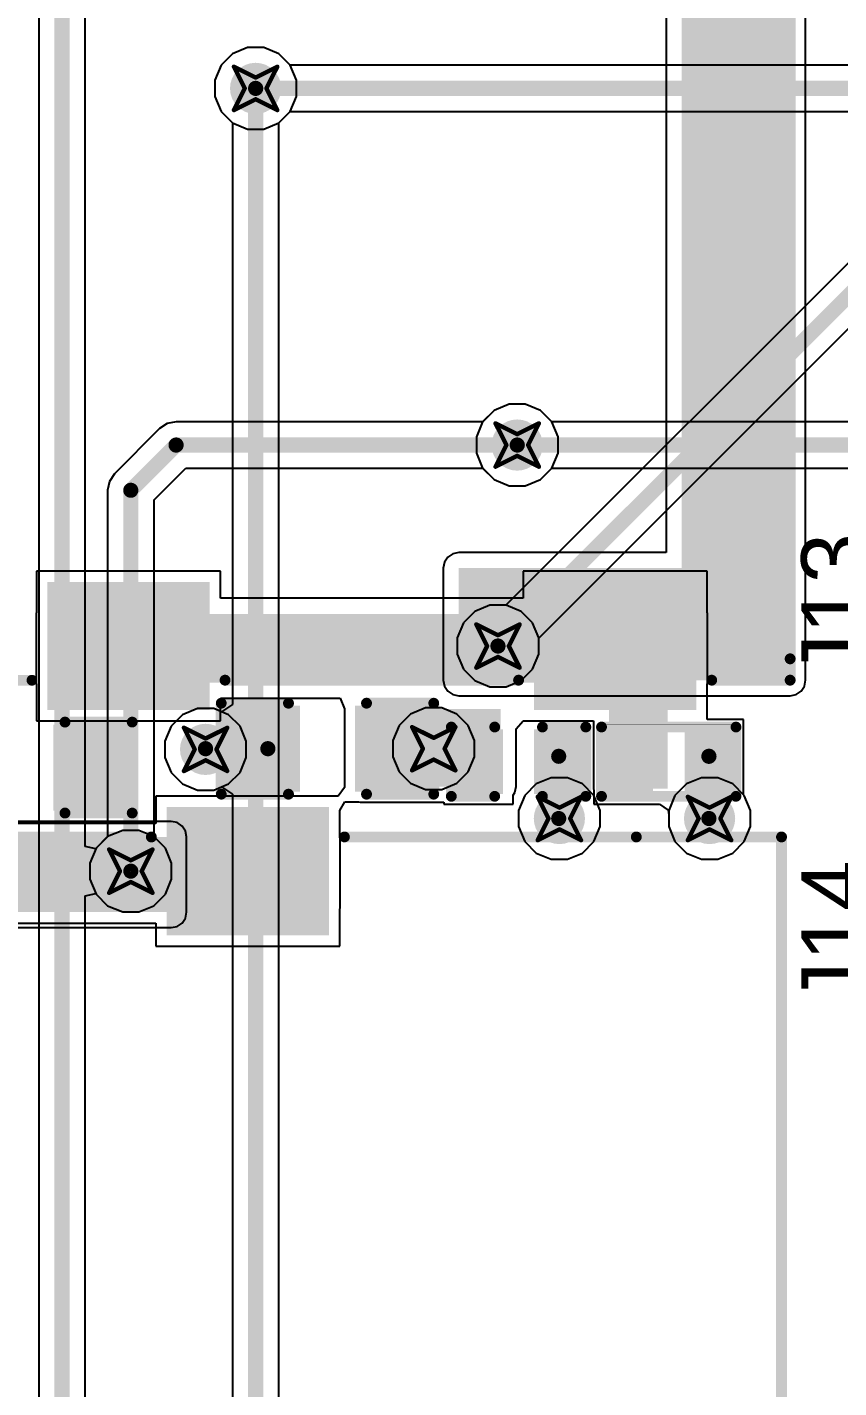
# Model space of a CAD drawing. Header units: inches. Extents: x -3 to 289, y -11 to 89.
# Drawn here: x 5.59 to 15.09, y 9.18 to 25.13 of the extents above; entities that cross this region are included whole.
import ezdxf

# ---------------------------------------------------------------- set-up
doc = ezdxf.new("R2010")
doc.units = ezdxf.units.IN
for name, color, linetype in [('Bottom Layer', 5, 'Continuous'), ('Drill Drawing', 1, 'Continuous'), ('Layer 1', 16, 'Continuous'), ('Layer 2', 76, 'Continuous'), ('Top Layer', 1, 'Continuous'), ('Top Overlay', 2, 'Continuous'), ('Top Paste', 8, 'Continuous'), ('Top Solder', 216, 'Continuous'), ('Via Holes', 16, 'Continuous')]:
    doc.layers.add(name, color=color, linetype=linetype)
doc.styles.add('Arial', font='', dxfattribs={"height": 0.2})
doc.styles.get('Arial').set_extended_font_data('Arial')

# ---------------------------------------------------------------- blocks, each defined once
blk = doc.blocks.new('R___0402_21')
at = {"layer": 'Top Layer'}
for points in [[(-0.699, -0.318), (-0.699, 0.318), (-0.241, 0.318), (-0.241, -0.318)], [(0.241, -0.318), (0.241, 0.318), (0.699, 0.318), (0.699, -0.318)]]:
    blk.add_hatch(color=1, dxfattribs=at).paths.add_polyline_path(points)
at = {"layer": 'Top Paste'}
for points in [[(-0.699, -0.318), (-0.699, 0.318), (-0.241, 0.318), (-0.241, -0.318)], [(0.241, -0.318), (0.241, 0.318), (0.699, 0.318), (0.699, -0.318)]]:
    blk.add_hatch(color=8, dxfattribs=at).paths.add_polyline_path(points)
at = {"layer": 'Top Solder'}
for points in [[(-0.754, -0.373), (-0.754, 0.373), (-0.186, 0.373), (-0.186, -0.373)], [(0.186, -0.373), (0.186, 0.373), (0.754, 0.373), (0.754, -0.373)]]:
    blk.add_hatch(color=216, dxfattribs=at).paths.add_polyline_path(points)
at = {"layer": 'Top Overlay'}
for points, const_width in [([(-0.787, 0.406), (-0.787, -0.406)], 0.127), ([(0.787, 0.406), (-0.787, 0.406)], 0.127), ([(0.787, 0.406), (0.787, -0.406)], 0.127), ([(0.787, -0.406), (-0.787, -0.406)], 0.127), ([(0.813, -0.432), (-0.813, -0.432)], 0.00323)]:
    blk.add_lwpolyline(points, dxfattribs=dict(at, const_width=const_width))
for points, const_width in [([(-0.819, 0.406, 1), (-0.756, 0.406, 1)], 0.0635), ([(-0.819, 0.406, 1), (-0.756, 0.406, 1)], 0.0635), ([(0.756, 0.406, 1), (0.819, 0.406, 1)], 0.0635), ([(0.756, 0.406, 1), (0.819, 0.406, 1)], 0.0635), ([(-0.819, -0.406, 1), (-0.756, -0.406, 1)], 0.0635), ([(-0.819, -0.406, 1), (-0.756, -0.406, 1)], 0.0635), ([(-0.814, -0.432, 1), (-0.812, -0.432, 1)], 0.00161), ([(0.756, -0.406, 1), (0.819, -0.406, 1)], 0.0635), ([(0.756, -0.406, 1), (0.819, -0.406, 1)], 0.0635), ([(0.812, -0.432, 1), (0.814, -0.432, 1)], 0.00161)]:
    blk.add_lwpolyline(points, format="xyb", close=True, dxfattribs=dict(at, const_width=const_width))
blk = doc.blocks.new('693071010811_77')
at = {"layer": 'Top Layer'}
for points in [[(-5.875, 7.725), (-4.075, 7.725), (-4.075, 6.325), (-5.875, 6.325)], [(-0.175, 7.725), (1.625, 7.725), (1.625, 6.325), (-0.175, 6.325)]]:
    blk.add_hatch(color=1, dxfattribs=at).paths.add_polyline_path(points)
at = {"layer": 'Top Paste'}
for points in [[(-5.875, 7.725), (-4.075, 7.725), (-4.075, 6.325), (-5.875, 6.325)], [(-0.175, 7.725), (1.625, 7.725), (1.625, 6.325), (-0.175, 6.325)]]:
    blk.add_hatch(color=8, dxfattribs=at).paths.add_polyline_path(points)
at = {"layer": 'Top Solder'}
for points in [[(-5.925, 7.775), (-4.025, 7.775), (-4.025, 6.275), (-5.925, 6.275)], [(-0.225, 7.775), (1.675, 7.775), (1.675, 6.275), (-0.225, 6.275)]]:
    blk.add_hatch(color=216, dxfattribs=at).paths.add_polyline_path(points)
at = {"layer": 'Top Overlay', "const_width": 0.127}
for points in [[(-6.106, 7.425), (-7.025, 7.425)], [(-7.025, 7.425), (-7.025, 7.175)], [(-0.406, 7.425), (-3.844, 7.425)], [(5.274, 7.426), (1.855, 7.426)], [(-7.025, 7.175), (-7.025, -4.944)]]:
    blk.add_lwpolyline(points, dxfattribs=at)
at = {"layer": 'Top Overlay', "const_width": 0.0635}
for points in [[(-7.057, 7.425, 1), (-6.993, 7.425, 1)], [(-7.057, 7.425, 1), (-6.993, 7.425, 1)], [(-6.138, 7.425, 1), (-6.074, 7.425, 1)], [(-3.876, 7.425, 1), (-3.812, 7.425, 1)], [(-0.438, 7.425, 1), (-0.374, 7.425, 1)], [(1.824, 7.426, 1), (1.887, 7.426, 1)], [(-7.057, 7.175, 1), (-6.993, 7.175, 1)], [(-7.057, 7.175, 1), (-6.993, 7.175, 1)]]:
    blk.add_lwpolyline(points, format="xyb", close=True, dxfattribs=at)
blk = doc.blocks.new('693071010811_78')
at = {"layer": 'Top Layer'}
blk.add_hatch(color=1, dxfattribs=at).paths.add_polyline_path([(-0.175, 7.725), (1.625, 7.725), (1.625, 6.325), (-0.175, 6.325)])
at = {"layer": 'Top Paste'}
blk.add_hatch(color=8, dxfattribs=at).paths.add_polyline_path([(-0.175, 7.725), (1.625, 7.725), (1.625, 6.325), (-0.175, 6.325)])
at = {"layer": 'Top Solder'}
blk.add_hatch(color=216, dxfattribs=at).paths.add_polyline_path([(-0.225, 7.775), (1.675, 7.775), (1.675, 6.275), (-0.225, 6.275)])
at = {"layer": 'Top Overlay', "const_width": 0.127}
for points in [[(-3.844, 7.425), (-0.406, 7.425)], [(1.855, 7.426), (5.274, 7.426)], [(5.274, 7.426), (6.975, 7.426)], [(6.975, -5.844), (6.975, 7.426)]]:
    blk.add_lwpolyline(points, dxfattribs=at)
at = {"layer": 'Top Overlay', "const_width": 0.0635}
for points in [[(-0.438, 7.425, 1), (-0.374, 7.425, 1)], [(1.824, 7.426, 1), (1.887, 7.426, 1)], [(5.242, 7.426, 1), (5.306, 7.426, 1)], [(5.242, 7.426, 1), (5.306, 7.426, 1)], [(6.943, 7.426, 1), (7.007, 7.426, 1)], [(6.943, 7.426, 1), (7.007, 7.426, 1)]]:
    blk.add_lwpolyline(points, format="xyb", close=True, dxfattribs=at)
blk = doc.blocks.new('C___0603_100')
at = {"layer": 'Top Layer'}
for points in [[(-0.381, 0.445), (-0.381, -0.445), (-1.143, -0.445), (-1.143, 0.445)], [(1.143, 0.445), (1.143, -0.445), (0.381, -0.445), (0.381, 0.445)]]:
    blk.add_hatch(color=1, dxfattribs=at).paths.add_polyline_path(points)
at = {"layer": 'Top Paste'}
for points in [[(-0.381, 0.445), (-0.381, -0.445), (-1.143, -0.445), (-1.143, 0.445)], [(1.143, 0.445), (1.143, -0.445), (0.381, -0.445), (0.381, 0.445)]]:
    blk.add_hatch(color=8, dxfattribs=at).paths.add_polyline_path(points)
at = {"layer": 'Top Solder'}
for points in [[(-0.321, 0.504), (-0.321, -0.504), (-1.203, -0.504), (-1.203, 0.504)], [(1.203, 0.504), (1.203, -0.504), (0.321, -0.504), (0.321, 0.504)]]:
    blk.add_hatch(color=216, dxfattribs=at).paths.add_polyline_path(points)
at = {"layer": 'Top Overlay', "const_width": 0.127}
for points in [[(-1.245, -0.533), (-1.245, 0.533)], [(-1.245, 0.533), (-0.457, 0.533)], [(0.457, 0.533), (1.245, 0.533)], [(1.245, -0.533), (1.245, 0.533)], [(-1.245, -0.533), (-0.457, -0.533)], [(0.457, -0.533), (1.245, -0.533)]]:
    blk.add_lwpolyline(points, dxfattribs=at)
at = {"layer": 'Top Overlay', "const_width": 0.0635}
for points in [[(-1.276, 0.533, 1), (-1.213, 0.533, 1)], [(-1.276, 0.533, 1), (-1.213, 0.533, 1)], [(-0.489, 0.533, 1), (-0.425, 0.533, 1)], [(0.425, 0.533, 1), (0.489, 0.533, 1)], [(1.213, 0.533, 1), (1.276, 0.533, 1)], [(1.213, 0.533, 1), (1.276, 0.533, 1)], [(-1.276, -0.533, 1), (-1.213, -0.533, 1)], [(-1.276, -0.533, 1), (-1.213, -0.533, 1)], [(-0.489, -0.533, 1), (-0.425, -0.533, 1)], [(0.425, -0.533, 1), (0.489, -0.533, 1)], [(1.213, -0.533, 1), (1.276, -0.533, 1)], [(1.213, -0.533, 1), (1.276, -0.533, 1)]]:
    blk.add_lwpolyline(points, format="xyb", close=True, dxfattribs=at)
blk = doc.blocks.new('____0402_102')
at = {"layer": 'Top Layer'}
for points in [[(-0.699, -0.318), (-0.699, 0.318), (-0.241, 0.318), (-0.241, -0.318)], [(0.241, -0.318), (0.241, 0.318), (0.699, 0.318), (0.699, -0.318)]]:
    blk.add_hatch(color=1, dxfattribs=at).paths.add_polyline_path(points)
at = {"layer": 'Top Paste'}
for points in [[(-0.699, -0.318), (-0.699, 0.318), (-0.241, 0.318), (-0.241, -0.318)], [(0.241, -0.318), (0.241, 0.318), (0.699, 0.318), (0.699, -0.318)]]:
    blk.add_hatch(color=8, dxfattribs=at).paths.add_polyline_path(points)
at = {"layer": 'Top Solder'}
for points in [[(-0.758, -0.377), (-0.758, 0.377), (-0.181, 0.377), (-0.181, -0.377)], [(0.181, -0.377), (0.181, 0.377), (0.758, 0.377), (0.758, -0.377)]]:
    blk.add_hatch(color=216, dxfattribs=at).paths.add_polyline_path(points)
at = {"layer": 'Top Overlay', "const_width": 0.127}
for points in [[(-0.787, 0.406), (-0.787, -0.406)], [(-0.279, 0.406), (-0.787, 0.406)], [(0.787, 0.406), (0.279, 0.406)], [(0.787, 0.406), (0.787, -0.406)], [(-0.279, -0.406), (-0.787, -0.406)], [(0.787, -0.406), (0.279, -0.406)]]:
    blk.add_lwpolyline(points, dxfattribs=at)
at = {"layer": 'Top Overlay', "const_width": 0.0635}
for points in [[(-0.819, 0.406, 1), (-0.756, 0.406, 1)], [(-0.819, 0.406, 1), (-0.756, 0.406, 1)], [(-0.311, 0.406, 1), (-0.248, 0.406, 1)], [(0.248, 0.406, 1), (0.311, 0.406, 1)], [(0.756, 0.406, 1), (0.819, 0.406, 1)], [(0.756, 0.406, 1), (0.819, 0.406, 1)], [(-0.819, -0.406, 1), (-0.756, -0.406, 1)], [(-0.819, -0.406, 1), (-0.756, -0.406, 1)], [(-0.311, -0.406, 1), (-0.248, -0.406, 1)], [(0.248, -0.406, 1), (0.311, -0.406, 1)], [(0.756, -0.406, 1), (0.819, -0.406, 1)], [(0.756, -0.406, 1), (0.819, -0.406, 1)]]:
    blk.add_lwpolyline(points, format="xyb", close=True, dxfattribs=at)
blk = doc.blocks.new('C___0603_103')
at = {"layer": 'Top Layer'}
for points in [[(-0.381, 0.445), (-0.381, -0.445), (-1.143, -0.445), (-1.143, 0.445)], [(1.143, 0.445), (1.143, -0.445), (0.381, -0.445), (0.381, 0.445)]]:
    blk.add_hatch(color=1, dxfattribs=at).paths.add_polyline_path(points)
at = {"layer": 'Top Paste'}
for points in [[(-0.381, 0.445), (-0.381, -0.445), (-1.143, -0.445), (-1.143, 0.445)], [(1.143, 0.445), (1.143, -0.445), (0.381, -0.445), (0.381, 0.445)]]:
    blk.add_hatch(color=8, dxfattribs=at).paths.add_polyline_path(points)
at = {"layer": 'Top Solder'}
for points in [[(-0.321, 0.504), (-0.321, -0.504), (-1.203, -0.504), (-1.203, 0.504)], [(1.203, 0.504), (1.203, -0.504), (0.321, -0.504), (0.321, 0.504)]]:
    blk.add_hatch(color=216, dxfattribs=at).paths.add_polyline_path(points)
at = {"layer": 'Top Overlay', "const_width": 0.127}
for points in [[(-1.245, 0.533), (-1.245, -0.533)], [(-0.457, 0.533), (-1.245, 0.533)], [(1.245, 0.533), (0.457, 0.533)], [(1.245, 0.533), (1.245, -0.533)], [(-0.457, -0.533), (-1.245, -0.533)], [(1.245, -0.533), (0.457, -0.533)]]:
    blk.add_lwpolyline(points, dxfattribs=at)
at = {"layer": 'Top Overlay', "const_width": 0.0635}
for points in [[(-1.276, 0.533, 1), (-1.213, 0.533, 1)], [(-1.276, 0.533, 1), (-1.213, 0.533, 1)], [(-0.489, 0.533, 1), (-0.425, 0.533, 1)], [(0.425, 0.533, 1), (0.489, 0.533, 1)], [(1.213, 0.533, 1), (1.276, 0.533, 1)], [(1.213, 0.533, 1), (1.276, 0.533, 1)], [(-1.276, -0.533, 1), (-1.213, -0.533, 1)], [(-1.276, -0.533, 1), (-1.213, -0.533, 1)], [(-0.489, -0.533, 1), (-0.425, -0.533, 1)], [(0.425, -0.533, 1), (0.489, -0.533, 1)], [(1.213, -0.533, 1), (1.276, -0.533, 1)], [(1.213, -0.533, 1), (1.276, -0.533, 1)]]:
    blk.add_lwpolyline(points, format="xyb", close=True, dxfattribs=at)

msp = doc.modelspace()

# ---------------------------------------------------------------- hatches: boundary and pattern name
at = {"layer": 'Bottom Layer'}
h = msp.add_hatch(color=5, dxfattribs=at)
edge = h.paths.add_edge_path()
edge.add_arc((8.261, 24.409), 0.3, 0, 360)
h = msp.add_hatch(color=5, dxfattribs=at)
edge = h.paths.add_edge_path()
edge.add_arc((11.325, 20.23), 0.3, 0, 360)
h = msp.add_hatch(color=5, dxfattribs=at)
edge = h.paths.add_edge_path()
edge.add_arc((11.1, 17.875), 0.3, 0, 360)
h = msp.add_hatch(color=5, dxfattribs=at)
edge = h.paths.add_edge_path()
edge.add_arc((7.675, 16.664), 0.3, 0, 360)
h = msp.add_hatch(color=5, dxfattribs=at)
edge = h.paths.add_edge_path()
edge.add_arc((10.347, 16.672), 0.3, 0, 360)
h = msp.add_hatch(color=5, dxfattribs=at)
edge = h.paths.add_edge_path()
edge.add_arc((11.819, 15.854), 0.3, 0, 360)
h = msp.add_hatch(color=5, dxfattribs=at)
edge = h.paths.add_edge_path()
edge.add_arc((13.578, 15.854), 0.3, 0, 360)
h = msp.add_hatch(color=5, dxfattribs=at)
edge = h.paths.add_edge_path()
edge.add_arc((6.799, 15.237), 0.3, 0, 360)
at = {"layer": 'Layer 1'}
h = msp.add_hatch(color=16, dxfattribs=at)
edge = h.paths.add_edge_path()
edge.add_arc((8.261, 24.409), 0.3, 0, 360)
h = msp.add_hatch(color=16, dxfattribs=at)
edge = h.paths.add_edge_path()
edge.add_arc((11.325, 20.23), 0.3, 0, 360)
h = msp.add_hatch(color=16, dxfattribs=at)
edge = h.paths.add_edge_path()
edge.add_arc((11.1, 17.875), 0.3, 0, 360)
h = msp.add_hatch(color=16, dxfattribs=at)
edge = h.paths.add_edge_path()
edge.add_arc((7.675, 16.664), 0.3, 0, 360)
h = msp.add_hatch(color=16, dxfattribs=at)
edge = h.paths.add_edge_path()
edge.add_arc((10.347, 16.672), 0.3, 0, 360)
h = msp.add_hatch(color=16, dxfattribs=at)
edge = h.paths.add_edge_path()
edge.add_arc((11.819, 15.854), 0.3, 0, 360)
h = msp.add_hatch(color=16, dxfattribs=at)
edge = h.paths.add_edge_path()
edge.add_arc((13.578, 15.854), 0.3, 0, 360)
h = msp.add_hatch(color=16, dxfattribs=at)
edge = h.paths.add_edge_path()
edge.add_arc((6.799, 15.237), 0.3, 0, 360)
at = {"layer": 'Layer 2'}
for points in [[(14.522, 31.598), (13.252, 31.598), (13.252, 17.474), (14.522, 17.474)], [(14.522, 18.788), (10.64, 18.788), (10.64, 17.474), (14.522, 17.474)], [(1.167, 14.757), (7.271, 14.757), (7.271, 15.638), (1.167, 15.638)]]:
    msp.add_hatch(color=76, dxfattribs=at).paths.add_polyline_path(points)
h = msp.add_hatch(color=76, dxfattribs=at)
edge = h.paths.add_edge_path()
edge.add_arc((8.261, 24.409), 0.3, 0, 360)
h = msp.add_hatch(color=76, dxfattribs=at)
edge = h.paths.add_edge_path()
edge.add_arc((11.325, 20.23), 0.3, 0, 360)
h = msp.add_hatch(color=76, dxfattribs=at)
edge = h.paths.add_edge_path()
edge.add_arc((11.1, 17.875), 0.3, 0, 360)
h = msp.add_hatch(color=76, dxfattribs=at)
edge = h.paths.add_edge_path()
edge.add_arc((7.675, 16.664), 0.3, 0, 360)
h = msp.add_hatch(color=76, dxfattribs=at)
edge = h.paths.add_edge_path()
edge.add_arc((10.347, 16.672), 0.3, 0, 360)
h = msp.add_hatch(color=76, dxfattribs=at)
edge = h.paths.add_edge_path()
edge.add_arc((11.819, 15.854), 0.3, 0, 360)
h = msp.add_hatch(color=76, dxfattribs=at)
edge = h.paths.add_edge_path()
edge.add_arc((13.578, 15.854), 0.3, 0, 360)
h = msp.add_hatch(color=76, dxfattribs=at)
edge = h.paths.add_edge_path()
edge.add_arc((6.799, 15.237), 0.3, 0, 360)
at = {"layer": 'Top Layer'}
h = msp.add_hatch(color=1, dxfattribs=at)
edge = h.paths.add_edge_path()
edge.add_arc((8.261, 24.409), 0.3, 0, 360)
h = msp.add_hatch(color=1, dxfattribs=at)
edge = h.paths.add_edge_path()
edge.add_arc((11.325, 20.23), 0.3, 0, 360)
for points in [[(5.872, 17.445), (13.372, 17.445), (13.372, 18.252), (5.872, 18.252)], [(13.088, 18.032), (12.402, 18.032), (12.402, 16.202), (13.088, 16.202)], [(9.484, 16.228), (11.131, 16.228), (11.131, 17.138), (9.484, 17.138)], [(1.571, 14.807), (9.071, 14.807), (9.071, 15.615), (1.571, 15.615)]]:
    msp.add_hatch(color=1, dxfattribs=at).paths.add_polyline_path(points)
h = msp.add_hatch(color=1, dxfattribs=at)
edge = h.paths.add_edge_path()
edge.add_arc((11.1, 17.875), 0.3, 0, 360)
h = msp.add_hatch(color=1, dxfattribs=at)
edge = h.paths.add_edge_path()
edge.add_arc((7.675, 16.664), 0.3, 0, 360)
h = msp.add_hatch(color=1, dxfattribs=at)
edge = h.paths.add_edge_path()
edge.add_arc((10.347, 16.672), 0.3, 0, 360)
h = msp.add_hatch(color=1, dxfattribs=at)
edge = h.paths.add_edge_path()
edge.add_arc((11.819, 15.854), 0.3, 0, 360)
h = msp.add_hatch(color=1, dxfattribs=at)
edge = h.paths.add_edge_path()
edge.add_arc((13.578, 15.854), 0.3, 0, 360)
h = msp.add_hatch(color=1, dxfattribs=at)
edge = h.paths.add_edge_path()
edge.add_arc((6.799, 15.237), 0.3, 0, 360)
at = {"layer": 'Via Holes'}
h = msp.add_hatch(color=7, dxfattribs=at)
edge = h.paths.add_edge_path()
edge.add_arc((8.261, 24.409), 0.15, 0, 360)
h = msp.add_hatch(color=7, dxfattribs=at)
edge = h.paths.add_edge_path()
edge.add_arc((11.325, 20.23), 0.15, 0, 360)
h = msp.add_hatch(color=7, dxfattribs=at)
edge = h.paths.add_edge_path()
edge.add_arc((11.1, 17.875), 0.15, 0, 360)
h = msp.add_hatch(color=7, dxfattribs=at)
edge = h.paths.add_edge_path()
edge.add_arc((7.675, 16.664), 0.15, 0, 360)
h = msp.add_hatch(color=7, dxfattribs=at)
edge = h.paths.add_edge_path()
edge.add_arc((10.347, 16.672), 0.15, 0, 360)
h = msp.add_hatch(color=7, dxfattribs=at)
edge = h.paths.add_edge_path()
edge.add_arc((11.819, 15.854), 0.15, 0, 360)
h = msp.add_hatch(color=7, dxfattribs=at)
edge = h.paths.add_edge_path()
edge.add_arc((13.578, 15.854), 0.15, 0, 360)
h = msp.add_hatch(color=7, dxfattribs=at)
edge = h.paths.add_edge_path()
edge.add_arc((6.799, 15.237), 0.15, 0, 360)

# ---------------------------------------------------------------- linework, layer by layer
at = {"layer": 'Bottom Layer'}
for p, q in [((8.166, 24.887), (7.99, 24.814)), ((8.356, 24.887), (8.166, 24.887)), ((8.532, 24.814), (8.356, 24.887)), ((7.99, 24.814), (7.856, 24.68)), ((8.665, 24.681), (8.532, 24.814)), ((7.856, 24.68), (7.783, 24.504)), ((23.248, 24.681), (8.665, 24.681)), ((7.783, 24.504), (7.783, 24.314)), ((7.783, 24.314), (7.856, 24.139)), ((7.856, 24.139), (7.99, 24.004)), ((8.532, 24.004), (8.665, 24.137)), ((8.665, 24.137), (56.929, 24.137)), ((7.99, 24.004), (8.166, 23.932)), ((8.166, 23.932), (8.356, 23.932)), ((8.356, 23.932), (8.532, 24.004)), ((16.264, 23.424), (11.193, 18.353)), ((11.578, 17.968), (16.569, 22.96)), ((11.054, 20.635), (10.92, 20.501)), ((11.23, 20.708), (11.054, 20.635)), ((11.42, 20.708), (11.23, 20.708)), ((11.596, 20.635), (11.42, 20.708)), ((11.73, 20.501), (11.596, 20.635)), ((10.92, 20.501), (10.847, 20.325)), ((11.803, 20.325), (11.73, 20.501)), ((10.847, 20.325), (10.847, 20.135)), ((11.803, 20.135), (11.803, 20.325)), ((10.847, 20.135), (10.92, 19.96)), ((11.73, 19.96), (11.803, 20.135)), ((10.92, 19.96), (11.054, 19.825)), ((11.596, 19.825), (11.73, 19.96)), ((11.054, 19.825), (11.23, 19.753)), ((11.42, 19.753), (11.596, 19.825)), ((11.23, 19.753), (11.42, 19.753)), ((11.005, 18.353), (10.829, 18.28)), ((11.193, 18.353), (11.005, 18.353)), ((10.829, 18.28), (10.695, 18.145)), ((10.695, 18.145), (10.622, 17.97)), ((10.622, 17.97), (10.622, 17.78)), ((11.578, 17.78), (11.578, 17.968)), ((10.622, 17.78), (10.695, 17.604)), ((11.505, 17.604), (11.578, 17.78)), ((10.695, 17.604), (10.829, 17.47)), ((11.37, 17.47), (11.505, 17.604)), ((10.829, 17.47), (11.005, 17.397)), ((11.005, 17.397), (11.195, 17.397)), ((11.195, 17.397), (11.37, 17.47)), ((7.404, 17.069), (7.27, 16.935)), ((7.58, 17.142), (7.404, 17.069)), ((7.77, 17.142), (7.58, 17.142)), ((7.945, 17.069), (7.77, 17.142)), ((8.08, 16.935), (7.945, 17.069)), ((7.27, 16.935), (7.197, 16.759)), ((8.152, 16.759), (8.08, 16.935)), ((7.197, 16.759), (7.197, 16.569)), ((8.152, 16.569), (8.152, 16.759)), ((7.197, 16.569), (7.27, 16.394)), ((8.08, 16.394), (8.152, 16.569)), ((7.27, 16.394), (7.404, 16.259)), ((7.945, 16.259), (8.08, 16.394)), ((11.724, 16.331), (11.548, 16.259)), ((11.914, 16.331), (11.724, 16.331)), ((12.09, 16.259), (11.914, 16.331)), ((13.483, 16.331), (13.307, 16.259)), ((13.673, 16.331), (13.483, 16.331)), ((13.849, 16.259), (13.673, 16.331)), ((7.404, 16.259), (7.58, 16.187)), ((7.58, 16.187), (7.77, 16.187)), ((7.77, 16.187), (7.945, 16.259)), ((11.414, 16.124), (11.341, 15.949)), ((11.548, 16.259), (11.414, 16.124)), ((12.224, 16.124), (12.09, 16.259)), ((12.297, 15.949), (12.224, 16.124)), ((13.173, 16.124), (13.1, 15.949)), ((13.307, 16.259), (13.173, 16.124)), ((13.983, 16.124), (13.849, 16.259)), ((14.056, 15.949), (13.983, 16.124)), ((11.341, 15.949), (11.341, 15.759)), ((12.297, 15.759), (12.297, 15.949)), ((13.1, 15.949), (13.1, 15.759)), ((14.056, 15.759), (14.056, 15.949)), ((6.528, 15.642), (6.394, 15.508)), ((6.704, 15.715), (6.528, 15.642)), ((6.894, 15.715), (6.704, 15.715)), ((7.07, 15.642), (6.894, 15.715)), ((7.204, 15.508), (7.07, 15.642)), ((11.341, 15.759), (11.414, 15.583)), ((12.224, 15.583), (12.297, 15.759)), ((13.1, 15.759), (13.173, 15.583)), ((13.983, 15.583), (14.056, 15.759)), ((6.394, 15.508), (6.321, 15.332)), ((7.277, 15.332), (7.204, 15.508)), ((11.414, 15.583), (11.548, 15.448)), ((12.09, 15.448), (12.224, 15.583)), ((13.173, 15.583), (13.307, 15.448)), ((13.849, 15.448), (13.983, 15.583)), ((6.321, 15.332), (6.321, 15.142)), ((7.277, 15.142), (7.277, 15.332)), ((11.548, 15.448), (11.724, 15.376)), ((11.724, 15.376), (11.914, 15.376)), ((11.914, 15.376), (12.09, 15.448)), ((13.307, 15.448), (13.483, 15.376)), ((13.483, 15.376), (13.673, 15.376)), ((13.673, 15.376), (13.849, 15.448)), ((6.321, 15.142), (6.394, 14.966)), ((7.204, 14.966), (7.277, 15.142)), ((6.394, 14.966), (6.528, 14.832)), ((6.528, 14.832), (6.704, 14.759)), ((6.894, 14.759), (7.07, 14.832)), ((7.07, 14.832), (7.204, 14.966)), ((6.704, 14.759), (6.894, 14.759))]:
    msp.add_line(p, q, dxfattribs=at)
at = {"layer": 'Bottom Layer', "const_width": 0.178}
for points in [[(8.261, 24.409), (58.647, 24.409)], [(11.1, 17.875), (16.457, 23.232)]]:
    msp.add_lwpolyline(points, dxfattribs=at)
at = {"layer": 'Bottom Layer', "const_width": 0.0889}
for points in [[(8.217, 24.409, 1), (8.306, 24.409, 1)], [(11.055, 17.875, 1), (11.144, 17.875, 1)]]:
    msp.add_lwpolyline(points, format="xyb", close=True, dxfattribs=at)
at = {"layer": 'Drill Drawing', "const_width": 0.0508}
for points in [[(8.007, 24.663), (8.261, 24.536)], [(8.007, 24.663), (8.134, 24.409)], [(8.261, 24.536), (8.515, 24.663)], [(8.388, 24.409), (8.515, 24.663)], [(8.007, 24.155), (8.134, 24.409)], [(8.388, 24.409), (8.515, 24.155)], [(8.007, 24.155), (8.261, 24.282)], [(8.261, 24.282), (8.515, 24.155)], [(11.071, 20.484), (11.325, 20.357)], [(11.071, 20.484), (11.198, 20.23)], [(11.325, 20.357), (11.579, 20.484)], [(11.452, 20.23), (11.579, 20.484)], [(11.071, 19.976), (11.198, 20.23)], [(11.452, 20.23), (11.579, 19.976)], [(11.071, 19.976), (11.325, 20.103)], [(11.325, 20.103), (11.579, 19.976)], [(10.846, 18.129), (11.1, 18.002)], [(10.846, 18.129), (10.973, 17.875)], [(11.1, 18.002), (11.354, 18.129)], [(11.227, 17.875), (11.354, 18.129)], [(10.846, 17.621), (10.973, 17.875)], [(11.227, 17.875), (11.354, 17.621)], [(10.846, 17.621), (11.1, 17.748)], [(11.1, 17.748), (11.354, 17.621)], [(7.421, 16.918), (7.675, 16.791)], [(7.421, 16.918), (7.548, 16.664)], [(7.675, 16.791), (7.929, 16.918)], [(7.802, 16.664), (7.929, 16.918)], [(10.093, 16.926), (10.347, 16.799)], [(10.093, 16.926), (10.22, 16.672)], [(10.347, 16.799), (10.601, 16.926)], [(10.474, 16.672), (10.601, 16.926)], [(7.421, 16.41), (7.548, 16.664)], [(7.802, 16.664), (7.929, 16.41)], [(10.093, 16.418), (10.22, 16.672)], [(10.474, 16.672), (10.601, 16.418)], [(7.421, 16.41), (7.675, 16.537)], [(7.675, 16.537), (7.929, 16.41)], [(10.093, 16.418), (10.347, 16.545)], [(10.347, 16.545), (10.601, 16.418)], [(11.565, 16.108), (11.819, 15.981)], [(11.565, 16.108), (11.692, 15.854)], [(11.819, 15.981), (12.073, 16.108)], [(11.946, 15.854), (12.073, 16.108)], [(13.324, 16.108), (13.578, 15.981)], [(13.324, 16.108), (13.451, 15.854)], [(13.578, 15.981), (13.832, 16.108)], [(13.705, 15.854), (13.832, 16.108)], [(11.565, 15.6), (11.692, 15.854)], [(11.946, 15.854), (12.073, 15.6)], [(13.324, 15.6), (13.451, 15.854)], [(13.705, 15.854), (13.832, 15.6)], [(11.565, 15.6), (11.819, 15.727)], [(11.819, 15.727), (12.073, 15.6)], [(13.324, 15.6), (13.578, 15.727)], [(13.578, 15.727), (13.832, 15.6)], [(6.545, 15.491), (6.799, 15.364)], [(6.545, 15.491), (6.672, 15.237)], [(6.799, 15.364), (7.053, 15.491)], [(6.926, 15.237), (7.053, 15.491)], [(6.545, 14.983), (6.672, 15.237)], [(6.926, 15.237), (7.053, 14.983)], [(6.545, 14.983), (6.799, 15.11)], [(6.799, 15.11), (7.053, 14.983)]]:
    msp.add_lwpolyline(points, dxfattribs=at)
at = {"layer": 'Drill Drawing', "const_width": 0.0254}
for points in [[(7.994, 24.663, 1), (8.02, 24.663, 1)], [(7.994, 24.663, 1), (8.02, 24.663, 1)], [(8.248, 24.536, 1), (8.274, 24.536, 1)], [(8.248, 24.536, 1), (8.274, 24.536, 1)], [(8.502, 24.663, 1), (8.528, 24.663, 1)], [(8.502, 24.663, 1), (8.528, 24.663, 1)], [(8.121, 24.409, 1), (8.147, 24.409, 1)], [(8.121, 24.409, 1), (8.147, 24.409, 1)], [(8.375, 24.409, 1), (8.401, 24.409, 1)], [(8.375, 24.409, 1), (8.401, 24.409, 1)], [(8.248, 24.282, 1), (8.274, 24.282, 1)], [(8.248, 24.282, 1), (8.274, 24.282, 1)], [(7.994, 24.155, 1), (8.02, 24.155, 1)], [(7.994, 24.155, 1), (8.02, 24.155, 1)], [(8.502, 24.155, 1), (8.528, 24.155, 1)], [(8.502, 24.155, 1), (8.528, 24.155, 1)], [(11.058, 20.484, 1), (11.084, 20.484, 1)], [(11.058, 20.484, 1), (11.084, 20.484, 1)], [(11.566, 20.484, 1), (11.592, 20.484, 1)], [(11.566, 20.484, 1), (11.592, 20.484, 1)], [(11.185, 20.23, 1), (11.211, 20.23, 1)], [(11.185, 20.23, 1), (11.211, 20.23, 1)], [(11.312, 20.357, 1), (11.338, 20.357, 1)], [(11.312, 20.357, 1), (11.338, 20.357, 1)], [(11.439, 20.23, 1), (11.465, 20.23, 1)], [(11.439, 20.23, 1), (11.465, 20.23, 1)], [(11.312, 20.103, 1), (11.338, 20.103, 1)], [(11.312, 20.103, 1), (11.338, 20.103, 1)], [(11.058, 19.976, 1), (11.084, 19.976, 1)], [(11.058, 19.976, 1), (11.084, 19.976, 1)], [(11.566, 19.976, 1), (11.592, 19.976, 1)], [(11.566, 19.976, 1), (11.592, 19.976, 1)], [(10.833, 18.129, 1), (10.858, 18.129, 1)], [(10.833, 18.129, 1), (10.858, 18.129, 1)], [(11.087, 18.002, 1), (11.112, 18.002, 1)], [(11.087, 18.002, 1), (11.112, 18.002, 1)], [(11.341, 18.129, 1), (11.366, 18.129, 1)], [(11.341, 18.129, 1), (11.366, 18.129, 1)], [(10.96, 17.875, 1), (10.985, 17.875, 1)], [(10.96, 17.875, 1), (10.985, 17.875, 1)], [(11.214, 17.875, 1), (11.239, 17.875, 1)], [(11.214, 17.875, 1), (11.239, 17.875, 1)], [(11.087, 17.748, 1), (11.112, 17.748, 1)], [(11.087, 17.748, 1), (11.112, 17.748, 1)], [(10.833, 17.621, 1), (10.858, 17.621, 1)], [(10.833, 17.621, 1), (10.858, 17.621, 1)], [(11.341, 17.621, 1), (11.366, 17.621, 1)], [(11.341, 17.621, 1), (11.366, 17.621, 1)], [(7.408, 16.918, 1), (7.433, 16.918, 1)], [(7.408, 16.918, 1), (7.433, 16.918, 1)], [(7.916, 16.918, 1), (7.941, 16.918, 1)], [(7.916, 16.918, 1), (7.941, 16.918, 1)], [(10.081, 16.926, 1), (10.106, 16.926, 1)], [(10.081, 16.926, 1), (10.106, 16.926, 1)], [(10.589, 16.926, 1), (10.614, 16.926, 1)], [(10.589, 16.926, 1), (10.614, 16.926, 1)], [(7.662, 16.791, 1), (7.687, 16.791, 1)], [(7.662, 16.791, 1), (7.687, 16.791, 1)], [(10.335, 16.799, 1), (10.36, 16.799, 1)], [(10.335, 16.799, 1), (10.36, 16.799, 1)], [(7.535, 16.664, 1), (7.56, 16.664, 1)], [(7.535, 16.664, 1), (7.56, 16.664, 1)], [(7.789, 16.664, 1), (7.814, 16.664, 1)], [(7.789, 16.664, 1), (7.814, 16.664, 1)], [(10.208, 16.672, 1), (10.233, 16.672, 1)], [(10.208, 16.672, 1), (10.233, 16.672, 1)], [(10.462, 16.672, 1), (10.487, 16.672, 1)], [(10.462, 16.672, 1), (10.487, 16.672, 1)], [(7.408, 16.41, 1), (7.433, 16.41, 1)], [(7.408, 16.41, 1), (7.433, 16.41, 1)], [(7.662, 16.537, 1), (7.687, 16.537, 1)], [(7.662, 16.537, 1), (7.687, 16.537, 1)], [(7.916, 16.41, 1), (7.941, 16.41, 1)], [(7.916, 16.41, 1), (7.941, 16.41, 1)], [(10.081, 16.418, 1), (10.106, 16.418, 1)], [(10.081, 16.418, 1), (10.106, 16.418, 1)], [(10.335, 16.545, 1), (10.36, 16.545, 1)], [(10.335, 16.545, 1), (10.36, 16.545, 1)], [(10.589, 16.418, 1), (10.614, 16.418, 1)], [(10.589, 16.418, 1), (10.614, 16.418, 1)], [(11.552, 16.108, 1), (11.578, 16.108, 1)], [(11.552, 16.108, 1), (11.578, 16.108, 1)], [(12.06, 16.108, 1), (12.086, 16.108, 1)], [(12.06, 16.108, 1), (12.086, 16.108, 1)], [(13.311, 16.108, 1), (13.337, 16.108, 1)], [(13.311, 16.108, 1), (13.337, 16.108, 1)], [(13.819, 16.108, 1), (13.845, 16.108, 1)], [(13.819, 16.108, 1), (13.845, 16.108, 1)], [(11.806, 15.981, 1), (11.832, 15.981, 1)], [(11.806, 15.981, 1), (11.832, 15.981, 1)], [(13.565, 15.981, 1), (13.591, 15.981, 1)], [(13.565, 15.981, 1), (13.591, 15.981, 1)], [(11.679, 15.854, 1), (11.705, 15.854, 1)], [(11.679, 15.854, 1), (11.705, 15.854, 1)], [(11.933, 15.854, 1), (11.959, 15.854, 1)], [(11.933, 15.854, 1), (11.959, 15.854, 1)], [(13.438, 15.854, 1), (13.464, 15.854, 1)], [(13.438, 15.854, 1), (13.464, 15.854, 1)], [(13.692, 15.854, 1), (13.718, 15.854, 1)], [(13.692, 15.854, 1), (13.718, 15.854, 1)], [(11.552, 15.6, 1), (11.578, 15.6, 1)], [(11.552, 15.6, 1), (11.578, 15.6, 1)], [(11.806, 15.727, 1), (11.832, 15.727, 1)], [(11.806, 15.727, 1), (11.832, 15.727, 1)], [(12.06, 15.6, 1), (12.086, 15.6, 1)], [(12.06, 15.6, 1), (12.086, 15.6, 1)], [(13.311, 15.6, 1), (13.337, 15.6, 1)], [(13.311, 15.6, 1), (13.337, 15.6, 1)], [(13.565, 15.727, 1), (13.591, 15.727, 1)], [(13.565, 15.727, 1), (13.591, 15.727, 1)], [(13.819, 15.6, 1), (13.845, 15.6, 1)], [(13.819, 15.6, 1), (13.845, 15.6, 1)], [(6.532, 15.491, 1), (6.558, 15.491, 1)], [(6.532, 15.491, 1), (6.558, 15.491, 1)], [(7.04, 15.491, 1), (7.066, 15.491, 1)], [(7.04, 15.491, 1), (7.066, 15.491, 1)], [(6.786, 15.364, 1), (6.812, 15.364, 1)], [(6.786, 15.364, 1), (6.812, 15.364, 1)], [(6.659, 15.237, 1), (6.685, 15.237, 1)], [(6.659, 15.237, 1), (6.685, 15.237, 1)], [(6.913, 15.237, 1), (6.939, 15.237, 1)], [(6.913, 15.237, 1), (6.939, 15.237, 1)], [(6.532, 14.983, 1), (6.558, 14.983, 1)], [(6.532, 14.983, 1), (6.558, 14.983, 1)], [(6.786, 15.11, 1), (6.812, 15.11, 1)], [(6.786, 15.11, 1), (6.812, 15.11, 1)], [(7.04, 14.983, 1), (7.066, 14.983, 1)], [(7.04, 14.983, 1), (7.066, 14.983, 1)]]:
    msp.add_lwpolyline(points, format="xyb", close=True, dxfattribs=at)
at = {"layer": 'Layer 1'}
for p, q in [((5.72, 26.679), (5.72, 7.323)), ((6.264, 15.525), (6.264, 25.613)), ((8.166, 24.887), (7.99, 24.814)), ((8.356, 24.887), (8.166, 24.887)), ((8.532, 24.814), (8.356, 24.887)), ((7.99, 24.814), (7.856, 24.68)), ((8.666, 24.68), (8.532, 24.814)), ((7.856, 24.68), (7.783, 24.504)), ((8.739, 24.504), (8.666, 24.68)), ((7.783, 24.504), (7.783, 24.314)), ((8.739, 24.314), (8.739, 24.504)), ((7.783, 24.314), (7.856, 24.139)), ((8.666, 24.139), (8.739, 24.314)), ((7.856, 24.139), (7.99, 24.004)), ((8.532, 24.004), (8.666, 24.139)), ((7.99, 24.004), (8.166, 23.932)), ((8.166, 23.932), (8.356, 23.932)), ((8.356, 23.932), (8.532, 24.004)), ((11.054, 20.635), (10.921, 20.502)), ((11.23, 20.708), (11.054, 20.635)), ((11.42, 20.708), (11.23, 20.708)), ((11.596, 20.635), (11.42, 20.708)), ((11.73, 20.501), (11.596, 20.635)), ((7.137, 20.423), (6.607, 19.892)), ((7.225, 20.482), (7.137, 20.423)), ((7.33, 20.502), (7.225, 20.482)), ((10.921, 20.502), (7.33, 20.502)), ((11.803, 20.325), (11.73, 20.501)), ((11.803, 20.135), (11.803, 20.325)), ((11.73, 19.96), (11.803, 20.135)), ((7.071, 19.587), (7.442, 19.958)), ((7.442, 19.958), (10.921, 19.958)), ((10.921, 19.958), (11.054, 19.825)), ((11.596, 19.825), (11.73, 19.96)), ((6.548, 19.804), (6.527, 19.7)), ((6.607, 19.892), (6.548, 19.804)), ((11.054, 19.825), (11.23, 19.753)), ((11.42, 19.753), (11.596, 19.825)), ((6.527, 19.7), (6.527, 15.641)), ((11.23, 19.753), (11.42, 19.753)), ((7.071, 15.641), (7.071, 19.587)), ((11.005, 18.353), (10.829, 18.28)), ((11.195, 18.353), (11.005, 18.353)), ((11.37, 18.28), (11.195, 18.353)), ((10.829, 18.28), (10.695, 18.145)), ((11.505, 18.145), (11.37, 18.28)), ((10.695, 18.145), (10.622, 17.97)), ((11.578, 17.97), (11.505, 18.145)), ((10.622, 17.97), (10.622, 17.78)), ((11.578, 17.78), (11.578, 17.97)), ((10.622, 17.78), (10.695, 17.604)), ((11.505, 17.604), (11.578, 17.78)), ((10.695, 17.604), (10.829, 17.47)), ((11.37, 17.47), (11.505, 17.604)), ((10.829, 17.47), (11.005, 17.397)), ((11.005, 17.397), (11.195, 17.397)), ((11.195, 17.397), (11.37, 17.47)), ((10.077, 17.077), (9.942, 16.943)), ((10.252, 17.15), (10.077, 17.077)), ((10.442, 17.15), (10.252, 17.15)), ((10.618, 17.077), (10.442, 17.15)), ((10.752, 16.943), (10.618, 17.077)), ((9.942, 16.943), (9.87, 16.767)), ((10.825, 16.767), (10.752, 16.943)), ((9.87, 16.767), (9.87, 16.577)), ((10.825, 16.577), (10.825, 16.767)), ((9.87, 16.577), (9.942, 16.402)), ((10.752, 16.402), (10.825, 16.577)), ((9.942, 16.402), (10.077, 16.267)), ((10.077, 16.267), (10.252, 16.194)), ((10.442, 16.194), (10.618, 16.267)), ((10.618, 16.267), (10.752, 16.402)), ((13.483, 16.331), (13.307, 16.259)), ((13.673, 16.331), (13.483, 16.331)), ((13.849, 16.259), (13.673, 16.331)), ((10.252, 16.194), (10.442, 16.194)), ((13.173, 16.124), (13.1, 15.949)), ((13.307, 16.259), (13.173, 16.124)), ((13.983, 16.124), (13.849, 16.259)), ((14.056, 15.949), (13.983, 16.124)), ((13.1, 15.949), (13.1, 15.759)), ((14.056, 15.759), (14.056, 15.949)), ((6.527, 15.641), (6.394, 15.508)), ((7.204, 15.508), (7.071, 15.641)), ((13.1, 15.759), (13.173, 15.583)), ((13.983, 15.583), (14.056, 15.759)), ((6.391, 15.5), (6.264, 15.525)), ((6.394, 15.508), (6.391, 15.5)), ((7.277, 15.332), (7.204, 15.508)), ((13.173, 15.583), (13.307, 15.448)), ((13.849, 15.448), (13.983, 15.583)), ((7.277, 15.142), (7.277, 15.332)), ((13.307, 15.448), (13.483, 15.376)), ((13.483, 15.376), (13.673, 15.376)), ((13.673, 15.376), (13.849, 15.448)), ((7.204, 14.966), (7.277, 15.142)), ((6.264, 14.949), (6.391, 14.974)), ((6.264, 7.436), (6.264, 14.949)), ((6.391, 14.974), (6.394, 14.966)), ((6.394, 14.966), (6.528, 14.832)), ((6.528, 14.832), (6.704, 14.759)), ((6.894, 14.759), (7.07, 14.832)), ((7.07, 14.832), (7.204, 14.966)), ((6.704, 14.759), (6.894, 14.759))]:
    msp.add_line(p, q, dxfattribs=at)
at = {"layer": 'Layer 1', "const_width": 0.178}
for points in [[(5.992, 7.323), (5.992, 26.679)], [(6.799, 19.7), (7.33, 20.23)], [(7.33, 20.23), (11.325, 20.23)], [(6.799, 15.237), (6.799, 19.7)]]:
    msp.add_lwpolyline(points, dxfattribs=at)
at = {"layer": 'Layer 1', "const_width": 0.0889}
for points in [[(7.285, 20.23, 1), (7.374, 20.23, 1)], [(7.285, 20.23, 1), (7.374, 20.23, 1)], [(11.281, 20.23, 1), (11.37, 20.23, 1)], [(6.755, 19.7, 1), (6.843, 19.7, 1)], [(6.755, 19.7, 1), (6.843, 19.7, 1)], [(6.755, 15.237, 1), (6.843, 15.237, 1)]]:
    msp.add_lwpolyline(points, format="xyb", close=True, dxfattribs=at)
at = {"layer": 'Layer 2'}
for p, q in [((13.071, 31.598), (13.071, 18.969)), ((14.703, 17.474), (14.703, 31.598)), ((8.166, 24.887), (7.99, 24.814)), ((8.356, 24.887), (8.166, 24.887)), ((8.532, 24.814), (8.356, 24.887)), ((7.99, 24.814), (7.856, 24.68)), ((8.666, 24.68), (8.532, 24.814)), ((7.856, 24.68), (7.783, 24.504)), ((8.739, 24.504), (8.666, 24.68)), ((7.783, 24.504), (7.783, 24.314)), ((8.739, 24.314), (8.739, 24.504)), ((7.783, 24.314), (7.856, 24.139)), ((8.666, 24.139), (8.739, 24.314)), ((7.856, 24.139), (7.989, 24.006)), ((8.533, 24.006), (8.666, 24.139)), ((7.989, 24.006), (7.989, 17.189)), ((8.533, 6.958), (8.533, 24.006)), ((11.054, 20.635), (10.92, 20.501)), ((11.23, 20.708), (11.054, 20.635)), ((11.42, 20.708), (11.23, 20.708)), ((11.596, 20.635), (11.42, 20.708)), ((11.73, 20.501), (11.596, 20.635)), ((10.92, 20.501), (10.847, 20.325)), ((11.803, 20.325), (11.73, 20.501)), ((10.847, 20.325), (10.847, 20.135)), ((11.803, 20.135), (11.803, 20.325)), ((10.847, 20.135), (10.92, 19.96)), ((11.73, 19.96), (11.803, 20.135)), ((10.92, 19.96), (11.054, 19.825)), ((11.596, 19.825), (11.73, 19.96)), ((11.054, 19.825), (11.23, 19.753)), ((11.42, 19.753), (11.596, 19.825)), ((11.23, 19.753), (11.42, 19.753)), ((10.472, 18.858), (10.459, 18.788)), ((10.512, 18.916), (10.472, 18.858)), ((10.571, 18.956), (10.512, 18.916)), ((10.64, 18.969), (10.571, 18.956)), ((13.071, 18.969), (10.64, 18.969)), ((10.459, 18.788), (10.459, 17.474)), ((10.459, 17.474), (10.472, 17.404)), ((10.472, 17.404), (10.512, 17.346)), ((14.65, 17.346), (14.689, 17.404)), ((14.689, 17.404), (14.703, 17.474)), ((10.512, 17.346), (10.571, 17.306)), ((10.571, 17.306), (10.64, 17.292)), ((10.64, 17.292), (13.252, 17.292)), ((13.252, 17.292), (13.252, 17.292)), ((13.252, 17.292), (14.522, 17.292)), ((14.522, 17.292), (14.591, 17.306)), ((14.591, 17.306), (14.65, 17.346)), ((7.404, 17.069), (7.27, 16.935)), ((7.58, 17.142), (7.404, 17.069)), ((7.77, 17.142), (7.58, 17.142)), ((7.862, 17.104), (7.77, 17.142)), ((7.989, 17.189), (7.862, 17.104)), ((10.077, 17.077), (9.942, 16.943)), ((10.252, 17.15), (10.077, 17.077)), ((10.442, 17.15), (10.252, 17.15)), ((10.618, 17.077), (10.442, 17.15)), ((10.752, 16.943), (10.618, 17.077)), ((7.27, 16.935), (7.197, 16.759)), ((9.942, 16.943), (9.87, 16.767)), ((10.825, 16.767), (10.752, 16.943)), ((7.197, 16.759), (7.197, 16.569)), ((9.87, 16.767), (9.87, 16.577)), ((10.825, 16.577), (10.825, 16.767)), ((7.197, 16.569), (7.27, 16.394)), ((9.87, 16.577), (9.942, 16.402)), ((10.752, 16.402), (10.825, 16.577)), ((7.27, 16.394), (7.404, 16.259)), ((9.942, 16.402), (10.077, 16.267)), ((10.077, 16.267), (10.252, 16.194)), ((10.442, 16.194), (10.618, 16.267)), ((10.618, 16.267), (10.752, 16.402)), ((11.724, 16.331), (11.548, 16.259)), ((11.914, 16.331), (11.724, 16.331)), ((12.09, 16.259), (11.914, 16.331)), ((7.404, 16.259), (7.58, 16.187)), ((7.58, 16.187), (7.77, 16.187)), ((7.77, 16.187), (7.862, 16.225)), ((7.862, 16.225), (7.989, 16.14)), ((7.989, 16.14), (7.989, 6.958)), ((10.252, 16.194), (10.442, 16.194)), ((11.414, 16.124), (11.341, 15.949)), ((11.548, 16.259), (11.414, 16.124)), ((12.224, 16.124), (12.09, 16.259)), ((12.297, 15.949), (12.224, 16.124)), ((11.341, 15.949), (11.341, 15.759)), ((12.297, 15.759), (12.297, 15.949)), ((7.271, 15.819), (4.479, 15.819)), ((7.341, 15.806), (7.271, 15.819)), ((7.399, 15.766), (7.341, 15.806)), ((7.439, 15.707), (7.399, 15.766)), ((7.452, 15.638), (7.439, 15.707)), ((7.452, 14.757), (7.452, 15.638)), ((11.341, 15.759), (11.414, 15.583)), ((12.224, 15.583), (12.297, 15.759)), ((11.414, 15.583), (11.548, 15.448)), ((12.09, 15.448), (12.224, 15.583)), ((11.548, 15.448), (11.724, 15.376)), ((11.724, 15.376), (11.914, 15.376)), ((11.914, 15.376), (12.09, 15.448)), ((7.399, 14.629), (7.439, 14.688)), ((7.439, 14.688), (7.452, 14.757)), ((2.106, 14.576), (7.271, 14.576)), ((7.271, 14.576), (7.341, 14.59)), ((7.341, 14.59), (7.399, 14.629))]:
    msp.add_line(p, q, dxfattribs=at)
at = {"layer": 'Layer 2', "const_width": 0.178}
msp.add_lwpolyline([(8.261, 6.554), (8.261, 24.409)], dxfattribs=at)
at = {"layer": 'Layer 2', "const_width": 0.0889}
msp.add_lwpolyline([(8.217, 24.409, 1), (8.306, 24.409, 1)], format="xyb", close=True, dxfattribs=at)
at = {"layer": 'Top Layer'}
for p, q in [((8.166, 24.887), (7.99, 24.814)), ((8.356, 24.887), (8.166, 24.887)), ((8.532, 24.814), (8.356, 24.887)), ((7.99, 24.814), (7.856, 24.68)), ((8.666, 24.68), (8.532, 24.814)), ((7.856, 24.68), (7.783, 24.504)), ((8.739, 24.504), (8.666, 24.68)), ((7.783, 24.504), (7.783, 24.314)), ((8.739, 24.314), (8.739, 24.504)), ((7.783, 24.314), (7.856, 24.139)), ((8.666, 24.139), (8.739, 24.314)), ((7.856, 24.139), (7.99, 24.004)), ((8.532, 24.004), (8.666, 24.139)), ((7.99, 24.004), (8.166, 23.932)), ((8.166, 23.932), (8.356, 23.932)), ((8.356, 23.932), (8.532, 24.004)), ((11.054, 20.635), (10.92, 20.501)), ((11.23, 20.708), (11.054, 20.635)), ((11.42, 20.708), (11.23, 20.708)), ((11.596, 20.635), (11.42, 20.708)), ((11.729, 20.502), (11.596, 20.635)), ((10.92, 20.501), (10.847, 20.325)), ((43.997, 20.502), (11.729, 20.502)), ((10.847, 20.325), (10.847, 20.135)), ((10.847, 20.135), (10.92, 19.96)), ((10.92, 19.96), (11.054, 19.825)), ((11.596, 19.825), (11.729, 19.958)), ((11.729, 19.958), (23.357, 19.958)), ((11.054, 19.825), (11.23, 19.753)), ((11.42, 19.753), (11.596, 19.825)), ((11.23, 19.753), (11.42, 19.753)), ((7.85, 18.753), (5.694, 18.753)), ((5.694, 18.753), (5.694, 18.27)), ((7.85, 18.434), (7.85, 18.753)), ((13.55, 18.753), (11.394, 18.753)), ((11.394, 18.753), (11.394, 18.434)), ((13.55, 18.27), (13.55, 18.753)), ((11.394, 18.434), (7.85, 18.434)), ((5.694, 18.27), (5.691, 18.252)), ((5.691, 18.252), (5.691, 17.445)), ((13.553, 18.252), (13.55, 18.27)), ((13.553, 17.445), (13.553, 18.252)), ((5.691, 17.445), (5.694, 17.427)), ((5.694, 17.427), (5.694, 16.997)), ((13.55, 17.427), (13.553, 17.445)), ((13.55, 17.015), (13.55, 17.427)), ((7.85, 16.997), (7.85, 17.264)), ((7.85, 17.264), (9.25, 17.264)), ((9.25, 17.264), (9.303, 17.138)), ((9.303, 17.138), (9.303, 16.228)), ((5.694, 16.997), (7.85, 16.997)), ((11.312, 16.904), (11.394, 16.997)), ((11.312, 16.228), (11.312, 16.904)), ((11.394, 16.997), (12.22, 16.997)), ((12.22, 16.997), (12.22, 16.202)), ((13.976, 17.015), (13.55, 17.015)), ((13.976, 16.131), (13.976, 17.015)), ((9.199, 16.115), (7.093, 16.115)), ((7.093, 16.115), (7.093, 15.796)), ((9.229, 16.115), (9.199, 16.115)), ((9.304, 16.219), (9.229, 16.115)), ((9.303, 16.228), (9.304, 16.219)), ((11.278, 16.127), (11.299, 16.158)), ((11.278, 16.024), (11.278, 16.127)), ((11.299, 16.158), (11.312, 16.228)), ((12.22, 16.202), (12.224, 16.185)), ((12.224, 16.185), (12.224, 16.024)), ((13.983, 16.124), (13.976, 16.131)), ((14.056, 15.949), (13.983, 16.124)), ((9.249, 15.947), (9.306, 16.05)), ((9.249, 15.632), (9.249, 15.947)), ((9.306, 16.05), (9.339, 16.05)), ((9.339, 16.05), (9.466, 16.05)), ((9.466, 16.05), (9.484, 16.046)), ((9.484, 16.046), (10.465, 16.046)), ((10.465, 16.046), (10.465, 16.024)), ((10.465, 16.024), (11.278, 16.024)), ((12.224, 16.024), (12.384, 16.024)), ((12.384, 16.024), (12.402, 16.021)), ((12.402, 16.021), (12.993, 16.021)), ((12.993, 16.021), (13.095, 15.952)), ((13.095, 15.952), (13.1, 15.899)), ((14.056, 15.759), (14.056, 15.949)), ((7.093, 15.796), (5.481, 15.796)), ((13.1, 15.899), (13.1, 15.759)), ((9.252, 15.615), (9.249, 15.632)), ((13.1, 15.759), (13.173, 15.583)), ((13.983, 15.583), (14.056, 15.759)), ((9.252, 14.807), (9.252, 15.615)), ((13.173, 15.583), (13.307, 15.448)), ((13.849, 15.448), (13.983, 15.583)), ((13.307, 15.448), (13.483, 15.376)), ((13.483, 15.376), (13.673, 15.376)), ((13.673, 15.376), (13.849, 15.448)), ((9.249, 14.79), (9.252, 14.807)), ((9.249, 14.359), (9.249, 14.79)), ((3.549, 14.626), (7.093, 14.626)), ((7.093, 14.626), (7.093, 14.359)), ((7.093, 14.359), (9.249, 14.359))]:
    msp.add_line(p, q, dxfattribs=at)
at = {"layer": 'Top Layer', "const_width": 0.178}
for points in [[(11.325, 20.23), (57.798, 20.23)], [(7.675, 16.672), (8.404, 16.672)], [(11.811, 15.854), (11.811, 16.583)], [(13.57, 15.854), (13.57, 16.583)]]:
    msp.add_lwpolyline(points, dxfattribs=at)
at = {"layer": 'Top Layer', "const_width": 0.0889}
for points in [[(11.281, 20.23, 1), (11.37, 20.23, 1)], [(7.63, 16.672, 1), (7.719, 16.672, 1)], [(8.36, 16.672, 1), (8.449, 16.672, 1)], [(11.767, 16.583, 1), (11.855, 16.583, 1)], [(13.526, 16.583, 1), (13.615, 16.583, 1)], [(11.767, 15.854, 1), (11.855, 15.854, 1)], [(13.526, 15.854, 1), (13.615, 15.854, 1)]]:
    msp.add_lwpolyline(points, format="xyb", close=True, dxfattribs=at)

# ---------------------------------------------------------------- block references
at = {"rotation": 180}
for name, p in [('693071010811_77', (7.497, 24.9)), ('C___0603_103', (5.571, 16.451)), ('____0402_102', (11.341, 16.52)), ('R___0402_21', (13.1, 16.52))]:
    msp.add_blockref(name, p, dxfattribs=at)
for name, p in [('C___0603_100', (9.103, 16.672)), ('693071010811_78', (7.446, 8.212))]:
    msp.add_blockref(name, p)

# ---------------------------------------------------------------- texts
at = {"layer": 'Top Overlay', "style": 'Arial'}
for s, p in [('J13', (15.414, 17.483)), ('J14', (15.414, 13.647))]:
    msp.add_text(s, height=0.762, rotation=90, dxfattribs=at).set_placement(p)

doc.saveas('drawing.dxf')
